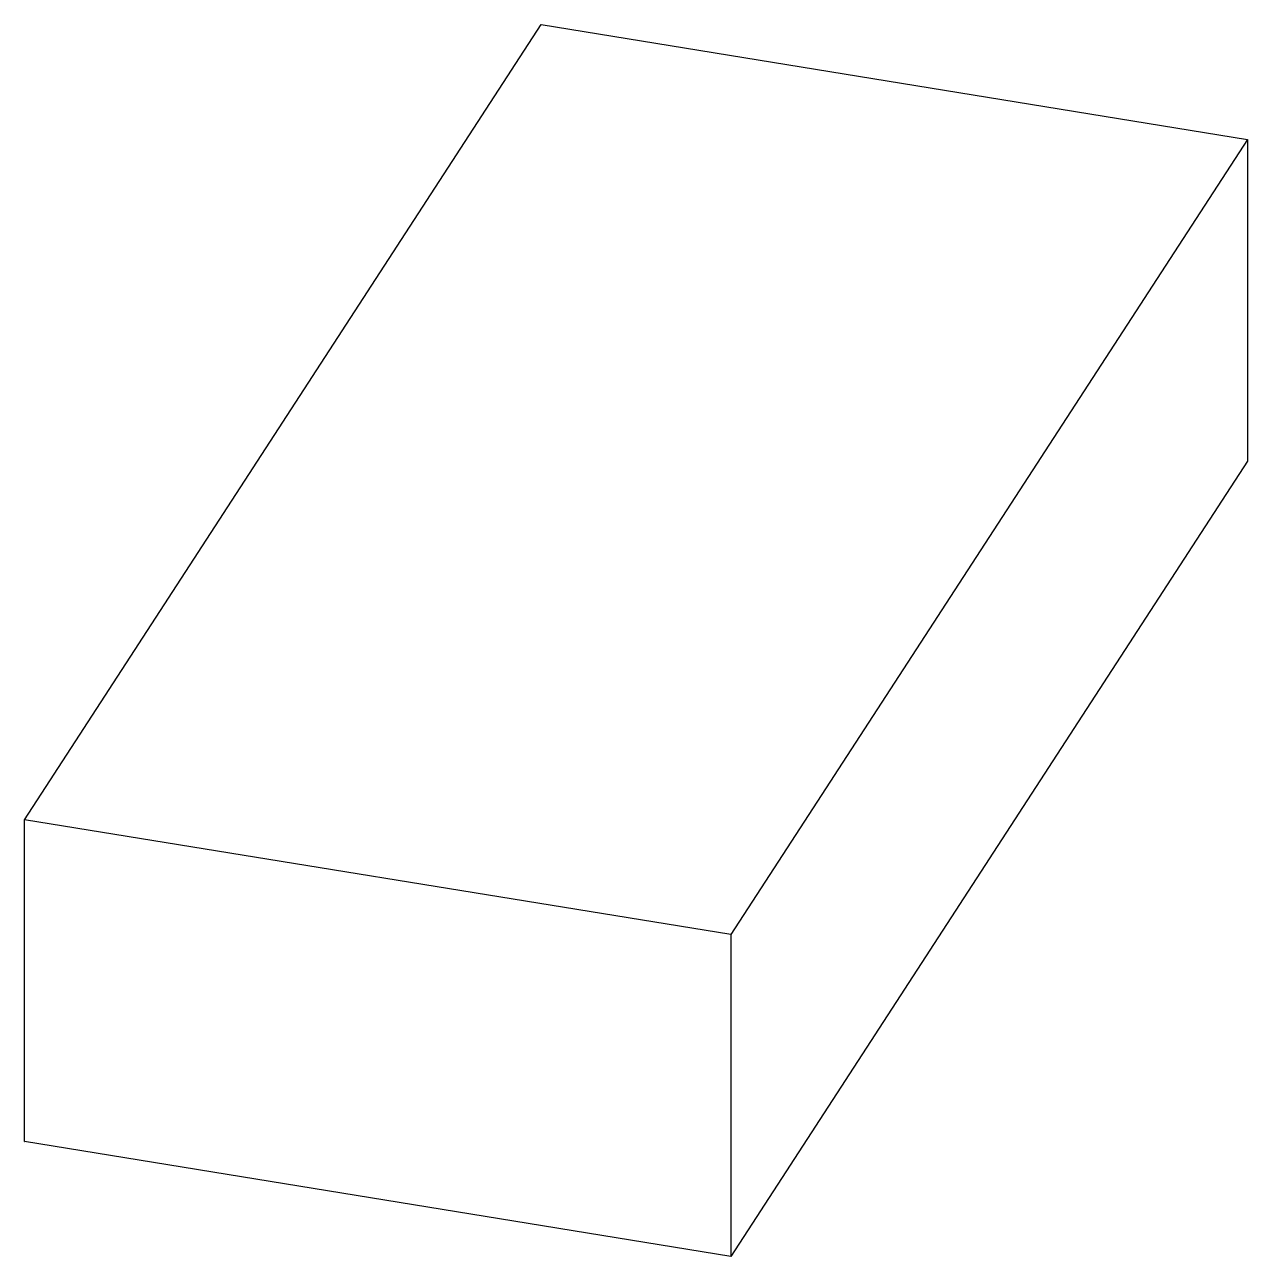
# Model space of a CAD drawing. Header units: metres. Extents: x -3.29 to 3.29, y -3.31 to 3.31.
import ezdxf

# ---------------------------------------------------------------- set-up
doc = ezdxf.new("R2010")
doc.units = ezdxf.units.M
doc.layers.add('EXPORT', color=7, linetype='CONTINUOUS')
doc.layers.add('EXPORT-PERFIL', color=7, linetype='CONTINUOUS')

msp = doc.modelspace()

# ---------------------------------------------------------------- linework, layer by layer
at = {"layer": 'EXPORT'}
for p, q in [((3.2927, 2.6969), (0.5115, -1.5829)), ((0.5115, -1.5829), (-3.2927, -0.9648)), ((0.5115, -1.5829), (0.5115, -3.3149))]:
    msp.add_line(p, q, dxfattribs=at)
at = {"layer": 'EXPORT-PERFIL'}
for p, q in [((-3.2927, -0.9648), (-0.5115, 3.3149)), ((-0.5115, 3.3149), (3.2927, 2.6969)), ((-0.5115, 3.3145), (-0.5115, 3.3149)), ((3.2927, 2.6969), (3.2927, 0.9648)), ((3.2927, 0.9648), (0.5115, -3.3149)), ((3.2924, 0.9649), (3.2927, 0.9648)), ((-3.2927, -2.6969), (-3.2927, -0.9648)), ((-3.2927, -2.6969), (-3.2924, -2.6965)), ((0.5115, -3.3149), (-3.2927, -2.6969))]:
    msp.add_line(p, q, dxfattribs=at)

doc.saveas('drawing.dxf')
